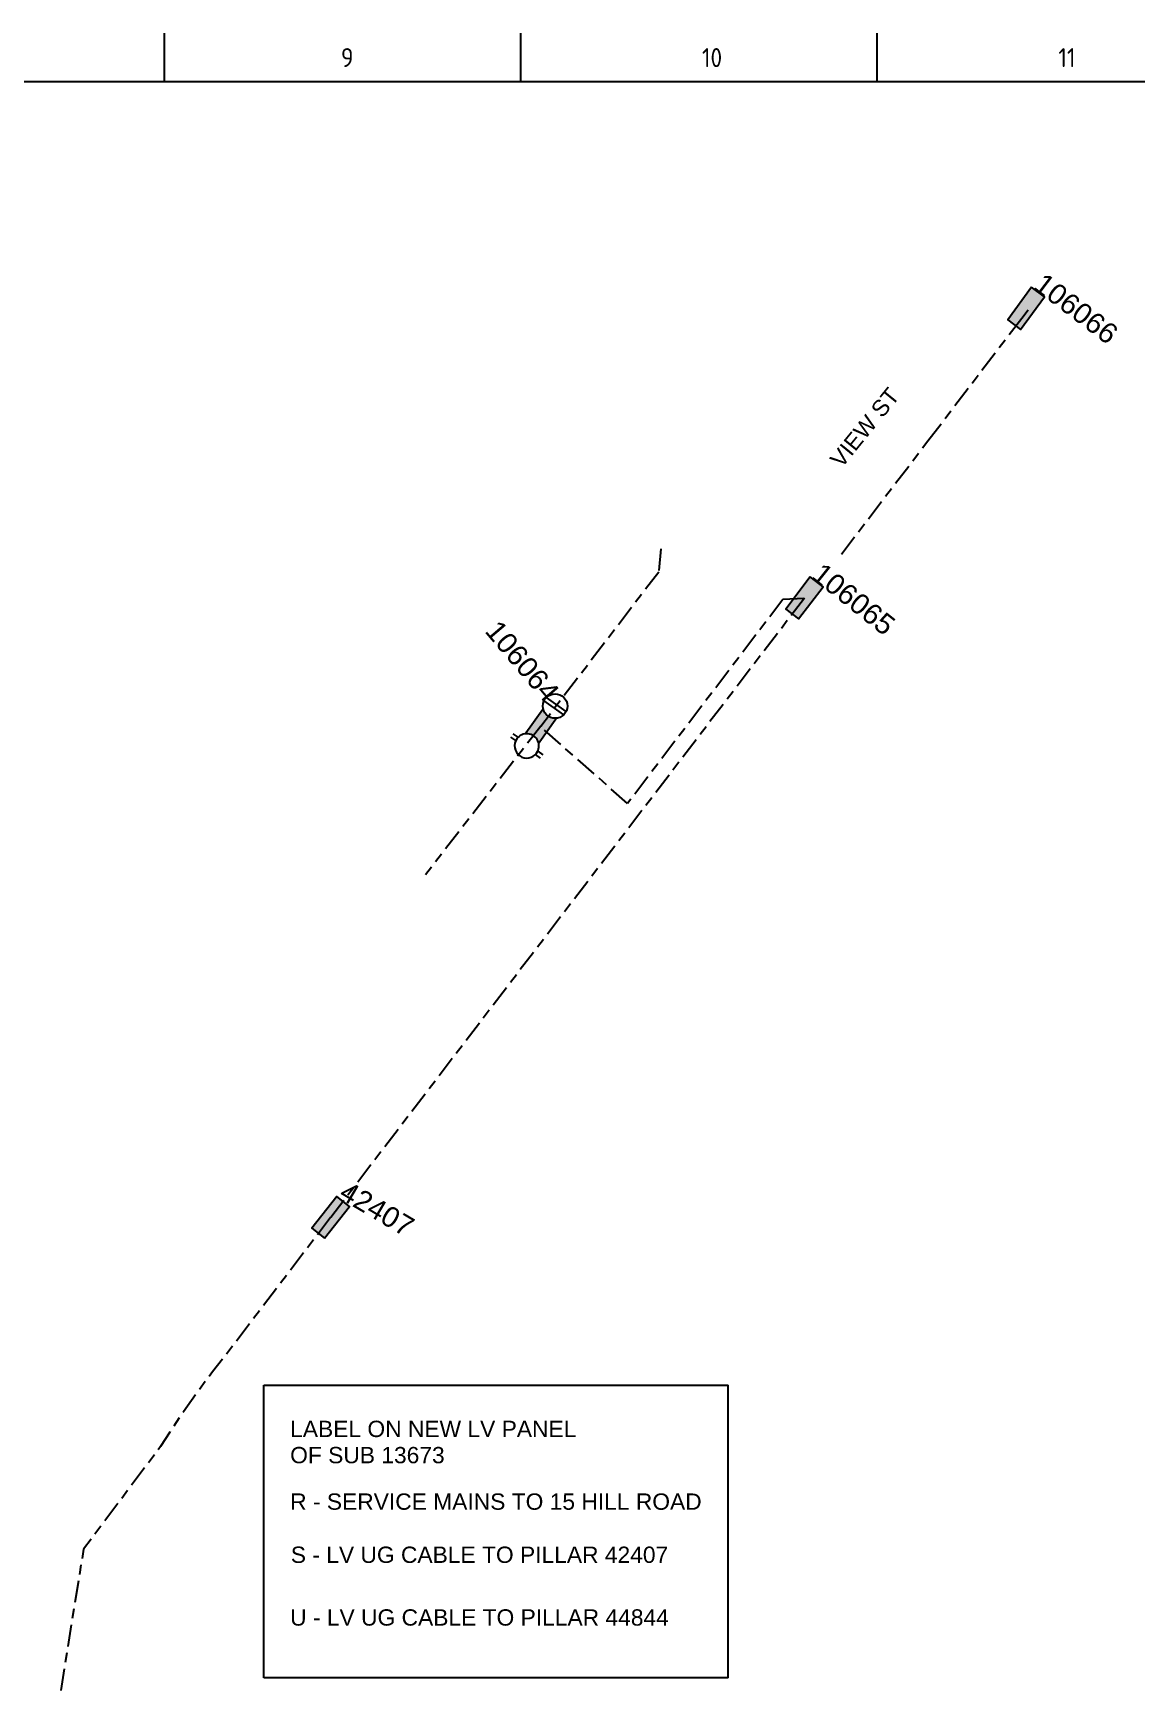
# Paper-space layout 's2 of 2' of a CAD drawing. Header units: metres. Extents: x -1806 to 17358, y -2633 to 1911.
# Drawn here: x 515.1 to 717.9, y 276.8 to 580.1 of the extents above; entities that cross this region are included whole.
import ezdxf
from ezdxf.enums import TextEntityAlignment as Align

# ---------------------------------------------------------------- set-up
doc = ezdxf.new("R2010")
doc.units = ezdxf.units.M
doc.linetypes.add('Cable Exist UG', pattern=[8.2, 4, -1.2, 1.8, -1.2])
doc.layers.get('0').update_dxf_attribs({"color": 6})
for name, color, linetype in [('_User_LV_Exist', 7, 'Continuous'), ('Equip_LV_EXT', 7, 'Continuous'), ('Mains_LV_EXT', 7, 'Continuous'), ('Notes', 7, 'Continuous'), ('SupportsUG_SP_LV_EXT', 7, 'Continuous'), ('Trench_SP_EXT', 7, 'Continuous')]:
    doc.layers.add(name, color=color, linetype=linetype)
doc.layers.add('Cadastre Roads_SP_EXT', color=9, linetype='Continuous', lineweight=5)
doc.styles.add('iecARIAL', font='arial.ttf', dxfattribs={"height": 2})
doc.styles.add('iecISOCP', font='isocp.shx')
doc.styles.get("Standard").update_dxf_attribs({"font": 'arial.ttf'})

# ---------------------------------------------------------------- blocks, each defined once
blk = doc.blocks.new('PILLAR_EXT')
blk.add_hatch(color=256).paths.add_polyline_path([(-2.475, 0.99), (-2.475, -0.99), (2.475, -0.99), (2.475, 0.99)])
blk.add_lwpolyline([(-2.475, -0.99), (2.475, -0.99), (2.475, 0.99), (-2.475, 0.99)], close=True)
at = {"style": 'iecARIAL', "flags": 8}
blk.add_attdef('ASSET_NUM', (1.5, 3.5), '', height=2.5, dxfattribs=at)
for tag, p, flags in [('OWNED_BY', (0, -0.2), 9), ('STATE', (0, -0.4), 9), ('SUPPORT_TYPE', (0, -0.6), 9), ('STREETNAME', (0, -1.8), 9), ('SUBURB', (0, -2), 1), ('USAGE', (0, -0.8), 9), ('LEGEND', (0, -1), 9), ('LOCATION', (0, -1.2), 9), ('NOTES', (0, -1.4), 9), ('PARENT', (0, -1.6), 9)]:
    blk.add_attdef(tag, p, '', height=0.2, dxfattribs=dict(flags=flags))
blk = doc.blocks.new('LV_UG_LINKS_OPEN_EXT')
for p, q in [((-0.25, 1.47), (-0.25, 2.22)), ((0.25, 1.47), (0.25, 2.22)), ((-0.25, -1.47), (-0.25, -2.22)), ((0.25, -1.47), (0.25, -2.22))]:
    blk.add_line(p, q)
at = {"flags": 9}
for tag, p in [('ACTUAL_STATUS', (0, 0)), ('CONSTRUCTED_VOLTAGE', (0, -0.2)), ('OPERATING_VOLTAGE', (0, -0.6)), ('ORIENTATION', (0, -0.8)), ('STATE', (0, -1)), ('SWITCH_TYPE', (0, -1.2)), ('NO_PHASES', (0, -0.4)), ('USAGE', (0, -1.4)), ('NOTES', (0, -1.6))]:
    blk.add_attdef(tag, text='', height=0.2, dxfattribs=at).set_placement(p, align=Align.MIDDLE_LEFT)
at = {"flags": 1}
blk.add_attdef('Z', (0, 0), '', height=0.2, dxfattribs=at)
blk.add_wipeout([(-0.25, 1.47), (-0.43, 1.43), (-0.61, 1.36), (-0.77, 1.28), (-0.93, 1.17), (-1.07, 1.05), (-1.19, 0.9), (-1.29, 0.75), (-1.38, 0.58), (-1.44, 0.4), (-1.48, 0.22), (-1.49, 0.03), (-1.49, -0.16), (-1.45, -0.34), (-1.4, -0.52), (-1.32, -0.69), (-1.23, -0.85), (-1.11, -1), (-0.98, -1.13), (-0.83, -1.24), (-0.66, -1.34), (-0.49, -1.41), (-0.31, -1.46), (-0.13, -1.49), (0.06, -1.49), (0.25, -1.47), (0.43, -1.43), (0.61, -1.36), (0.77, -1.28), (0.93, -1.17), (1.07, -1.05), (1.19, -0.9), (1.29, -0.75), (1.38, -0.58), (1.44, -0.4), (1.48, -0.22), (1.49, -0.03), (1.49, 0.16), (1.45, 0.34), (1.4, 0.52), (1.32, 0.69), (1.23, 0.85), (1.11, 1), (0.98, 1.13), (0.83, 1.24), (0.66, 1.34), (0.49, 1.41), (0.31, 1.46), (0.13, 1.49), (-0.06, 1.49)])
blk.add_lwpolyline([(0, -1.49, 1), (0, 1.49, 1)], format="xyb", close=True)
blk = doc.blocks.new('LV_UG_LINKS_CLOSED_EXT')
blk.add_wipeout([(-1.06, 1.06), (-1.18, 0.92), (-1.29, 0.76), (-1.37, 0.59), (-1.43, 0.42), (-1.48, 0.23), (-1.49, 0.05), (-1.49, -0.14), (-1.46, -0.33), (-1.41, -0.51), (-1.33, -0.68), (-1.24, -0.84), (-1.12, -0.99), (-0.99, -1.12), (-0.84, -1.24), (-0.68, -1.33), (-0.51, -1.41), (-0.33, -1.46), (-0.14, -1.49), (0.05, -1.49), (0.23, -1.48), (0.42, -1.43), (0.59, -1.37), (0.76, -1.29), (0.92, -1.18), (1.06, -1.06), (1.18, -0.92), (1.29, -0.76), (1.37, -0.59), (1.43, -0.42), (1.48, -0.23), (1.49, -0.05), (1.49, 0.14), (1.46, 0.33), (1.41, 0.51), (1.33, 0.68), (1.24, 0.84), (1.12, 0.99), (0.99, 1.12), (0.84, 1.24), (0.68, 1.33), (0.51, 1.41), (0.33, 1.46), (0.14, 1.49), (-0.05, 1.49), (-0.23, 1.48), (-0.42, 1.43), (-0.59, 1.37), (-0.76, 1.29), (-0.92, 1.18)])
for p, q in [((-0.25, -1.48), (-0.25, 1.48)), ((0.25, -1.48), (0.25, 1.48))]:
    blk.add_line(p, q)
blk.add_circle((0, 0), 1.5)
at = {"flags": 9}
for tag, p in [('ACTUAL_STATUS', (0, 0)), ('CONSTRUCTED_VOLTAGE', (0, -0.2)), ('OPERATING_VOLTAGE', (0, -0.6)), ('ORIENTATION', (0, -0.8)), ('STATE', (0, -1)), ('SWITCH_TYPE', (0, -1.2)), ('NO_PHASES', (0, -0.4)), ('USAGE', (0, -1.4)), ('NOTES', (0, -1.6))]:
    blk.add_attdef(tag, text='', height=0.2, dxfattribs=at).set_placement(p, align=Align.MIDDLE_LEFT)
at = {"flags": 1}
blk.add_attdef('Z', (0, 0), '', height=0.2, dxfattribs=at)
blk = doc.blocks.new('A1_FRAME_TITLE')
at = {"layer": 'Notes', "linetype": 'Continuous'}
for p, q in [((547.7, 574.39), (547.7, 583.39)), ((613.21, 574.39), (613.21, 583.39)), ((678.72, 574.39), (678.72, 583.39))]:
    blk.add_line(p, q, dxfattribs=at)
at = {"layer": 'Notes', "color": 3, "linetype": 'Continuous', "flags": 128}
blk.add_lwpolyline([(844.88, 574.39), (149.5, 574.39)], dxfattribs=at)
blk.add_attdef('DRAFT_NUM', (9.35, 23.29), '', height=2.5, rotation=90)
at = {"layer": 'Notes', "color": 7, "style": 'iecISOCP'}
for s, p in [('9', (580.11, 577.12)), ('10', (646.5, 577.12)), ('11', (712.06, 577.12))]:
    blk.add_text(s, height=3.5, dxfattribs=at).set_placement(p)
at = {"layer": 'Notes', "color": 7, "style": 'iecISOCP', "flags": 8}
blk.add_attdef('VERSION_NO', text='', height=2.5, rotation=90, dxfattribs=at).set_placement((302.04, 43.81), align=Align.MIDDLE_CENTER)
at = {"layer": 'Notes', "color": 7, "style": 'iecISOCP'}
for tag, p in [('CAP_NO', (513.19, 43.46)), ('IE_NUM', (513.05, 37.81)), ('REF_No_1', (335.24, 32.31)), ('REF_1', (362.52, 32.31)), ('GEN_WO', (441.71, 31.76)), ('HV_SWITCH', (513.46, 32.16)), ('REF_No_2', (335.24, 26.31)), ('REF_2', (362.52, 26.31)), ('OH_WO', (441.71, 25.81)), ('UBD_REF', (513.05, 25.83)), ('REF_No_3', (335.24, 20.31)), ('REF_3', (362.52, 20.31)), ('UG_WO', (441.71, 20.05)), ('GIS_MAP_No', (513.05, 20.04)), ('REF_No_4', (335.24, 14.31)), ('REF_4', (362.52, 14.31)), ('SUB_WO', (441.71, 13.81)), ('HV_OP_DIAG', (513.33, 14.2)), ('LGA', (512.95, 7.78))]:
    blk.add_attdef(tag, p, '', height=2.5, dxfattribs=at)
at = {"layer": 'Notes', "style": 'iecISOCP'}
for tag, p in [('T1', (684.37, 39.47)), ('T2', (684.37, 34.35)), ('T3', (684.37, 28.92)), ('T4', (684.37, 23.66)), ('T5', (684.37, 18.23)), ('T6', (684.37, 12.97))]:
    blk.add_attdef(tag, text='', height=3.5, dxfattribs=at).set_placement(p, align=Align.CENTER)
at = {"layer": 'Notes', "color": 7, "style": 'iecISOCP'}
for tag, p in [('scale', (567.76, 33.27)), ('DRAWN', (567.76, 24.93)), ('DATE', (567.76, 16.88)), ('CHD', (567.76, 8.37)), ('DESIGN', (605.62, 9.15))]:
    blk.add_attdef(tag, text='', height=2.5, dxfattribs=at).set_placement(p, align=Align.CENTER)
at = {"layer": 'Notes', "color": 4, "style": 'iecISOCP'}
blk.add_attdef('NUM', text='', height=7, dxfattribs=at).set_placement((812.88, 20.12), align=Align.MIDDLE_CENTER)
at = {"layer": 'Notes', "color": 1, "style": 'iecISOCP'}
blk.add_attdef('REV', text='', height=5, dxfattribs=at).set_placement((840.57, 17.1), align=Align.CENTER)
at = {"layer": 'Notes', "color": 7, "style": 'iecISOCP'}
for tag, p in [('NS', (811.23, 8.12)), ('SHTS', (825.93, 8.12))]:
    blk.add_attdef(tag, text='', height=2.5, dxfattribs=at).set_placement(p, align=Align.MIDDLE)
at = {"layer": 'Notes', "style": 'iecISOCP'}
blk.add_attdef('ExportID', (-11.47, 2.39), '', height=2.5, dxfattribs=at)
at = {"layer": 'Notes', "style": 'iecISOCP', "flags": 1}
for tag, p in [('ProjectType', (-6.37, -26.8)), ('ProjectNumber', (3.01, -26.82)), ('DrawingNumber', (14.96, -26.8)), ('ProjectDescription', (27.02, -26.83)), ('ExportDate', (39.74, -26.79)), ('ExportUserName', (48.61, -26.8)), ('DesignerCompanyName', (60.94, -26.79)), ('ExportAreaOfInterest', (76.55, -26.81)), ('GIS_SUCCESS', (91.45, -26.78)), ('CAD_SUCCESS', (101.24, -26.78)), ('DEPOTCODE', (111.56, -26.88)), ('ExportCategories', (119.53, -26.8)), ('Comments', (133.84, -26.88))]:
    blk.add_attdef(tag, p, '', height=1, dxfattribs=at)

psp = doc.layouts.new('s2 of 2')

# ---------------------------------------------------------------- linework, layer by layer
at = {"layer": '_User_LV_Exist', "color": 7, "linetype": 'Cable Exist UG', "flags": 128}
psp.add_lwpolyline([(569.84, 362.38), (550.34, 336.81), (548.11, 333.99), (545.4, 330.36), (542.78, 326.66), (540.26, 322.9), (538.57, 320.25), (538.57, 320.25), (524.38, 301.36), (518.19, 262.95)], dxfattribs=at)
at = {"layer": 'Notes', "color": 7}
for p, q in [((557.55, 331.54), (642.93, 331.54)), ((557.55, 277.76), (557.55, 331.54)), ((642.93, 277.76), (642.93, 331.54)), ((642.93, 277.76), (557.55, 277.76))]:
    psp.add_line(p, q, dxfattribs=at)
at = {"layer": 'Trench_SP_EXT', "linetype": 'Cable Exist UG'}
psp.add_lwpolyline([(663.76, 484.31), (679.66, 505.13), (696.92, 527.72), (698.08, 529.23)], dxfattribs=at)

# ---------------------------------------------------------------- block references
at = {"layer": 'SupportsUG_SP_LV_EXT'}
ref = psp.add_blockref('PILLAR_EXT', (697.74, 529.51), dxfattribs=dict(at, xscale=1.5, yscale=1.5, zscale=1.5, rotation=233.5523862778757))
ref.add_attrib('ASSET_NUM', '106066', dxfattribs={"layer": '0', "height": 3.75, "rotation": 322.739, "style": 'iecARIAL'}).set_placement((699.99, 534.76), align=Align.MIDDLE_LEFT)
ref = psp.add_blockref('PILLAR_EXT', (656.96, 476.27), dxfattribs=dict(at, xscale=1.5, yscale=1.5, zscale=1.5, rotation=232.6160767116322))
ref.add_attrib('ASSET_NUM', '106065', dxfattribs={"layer": '0', "height": 3.75, "rotation": 321.3755, "style": 'iecARIAL'}).set_placement((659.21, 481.52), align=Align.MIDDLE_LEFT)
ref = psp.add_blockref('PILLAR_EXT', (608.51, 452.73), dxfattribs=dict(at, xscale=1.5, yscale=1.5, zscale=1.5, rotation=54.48153787518033))
ref.add_attrib('ASSET_NUM', '106064', dxfattribs={"layer": '0', "height": 3.75, "rotation": 310.2659, "style": 'iecARIAL'}).set_placement((610.76, 457.98), align=Align.MIDDLE_RIGHT)
ref = psp.add_blockref('PILLAR_EXT', (569.84, 362.38), dxfattribs=dict(at, xscale=1.5, yscale=1.5, zscale=1.5, rotation=51.54273757587825))
ref.add_attrib('ASSET_NUM', '42407', dxfattribs={"layer": '0', "height": 3.75, "rotation": 329.5444, "style": 'iecARIAL'}).set_placement((572.09, 367.63), align=Align.MIDDLE_LEFT)

# ---------------------------------------------------------------- texts
at = {"layer": 'Cadastre Roads_SP_EXT'}
psp.add_text('VIEW ST', height=3, rotation=50.8, dxfattribs=at).set_placement((663.77, 499.98))
at = {"layer": 'Notes', "color": 7}
for s, p in [('LABEL ON NEW LV PANEL ', (562.39, 322)), ('OF SUB 13673', (562.39, 317.18)), ('R - SERVICE MAINS TO 15 HILL ROAD', (562.39, 308.63)), ('S - LV UG CABLE TO PILLAR 42407', (562.51, 298.86)), ('U - LV UG CABLE TO PILLAR 44844', (562.39, 287.33))]:
    psp.add_text(s, height=3, dxfattribs=at).set_placement(p)

# ---------------------------------------------------------------- next in the draw order: block references
at = {"layer": 'Equip_LV_EXT', "xscale": 1.5, "yscale": 1.5, "zscale": 1.5, "rotation": 54.48153787518033}
psp.add_blockref('LV_UG_LINKS_OPEN_EXT', (605.9, 449.06), dxfattribs=at)

# ---------------------------------------------------------------- next in the draw order: block references
psp.add_blockref('LV_UG_LINKS_CLOSED_EXT', (611.12, 456.39), dxfattribs=at)

# ---------------------------------------------------------------- next in the draw order: linework, layer by layer
at = {"layer": 'Mains_LV_EXT', "linetype": 'Cable Exist UG'}
for points in [[(630.57, 485.28), (630.17, 481.03), (608.46, 452.66)], [(656.97, 476.24), (569.82, 362.31)], [(656.91, 476.19), (653.02, 476), (653.02, 476), (624.44, 438.49), (608.54, 452.51)], [(608.5, 452.71), (587.28, 425.38)]]:
    psp.add_lwpolyline(points, dxfattribs=at)

# ---------------------------------------------------------------- next in the draw order: block references
at = {"layer": 'Notes'}
psp.add_blockref('A1_FRAME_TITLE', (-8.39, -3.26), dxfattribs=at)

doc.saveas('drawing.dxf')
